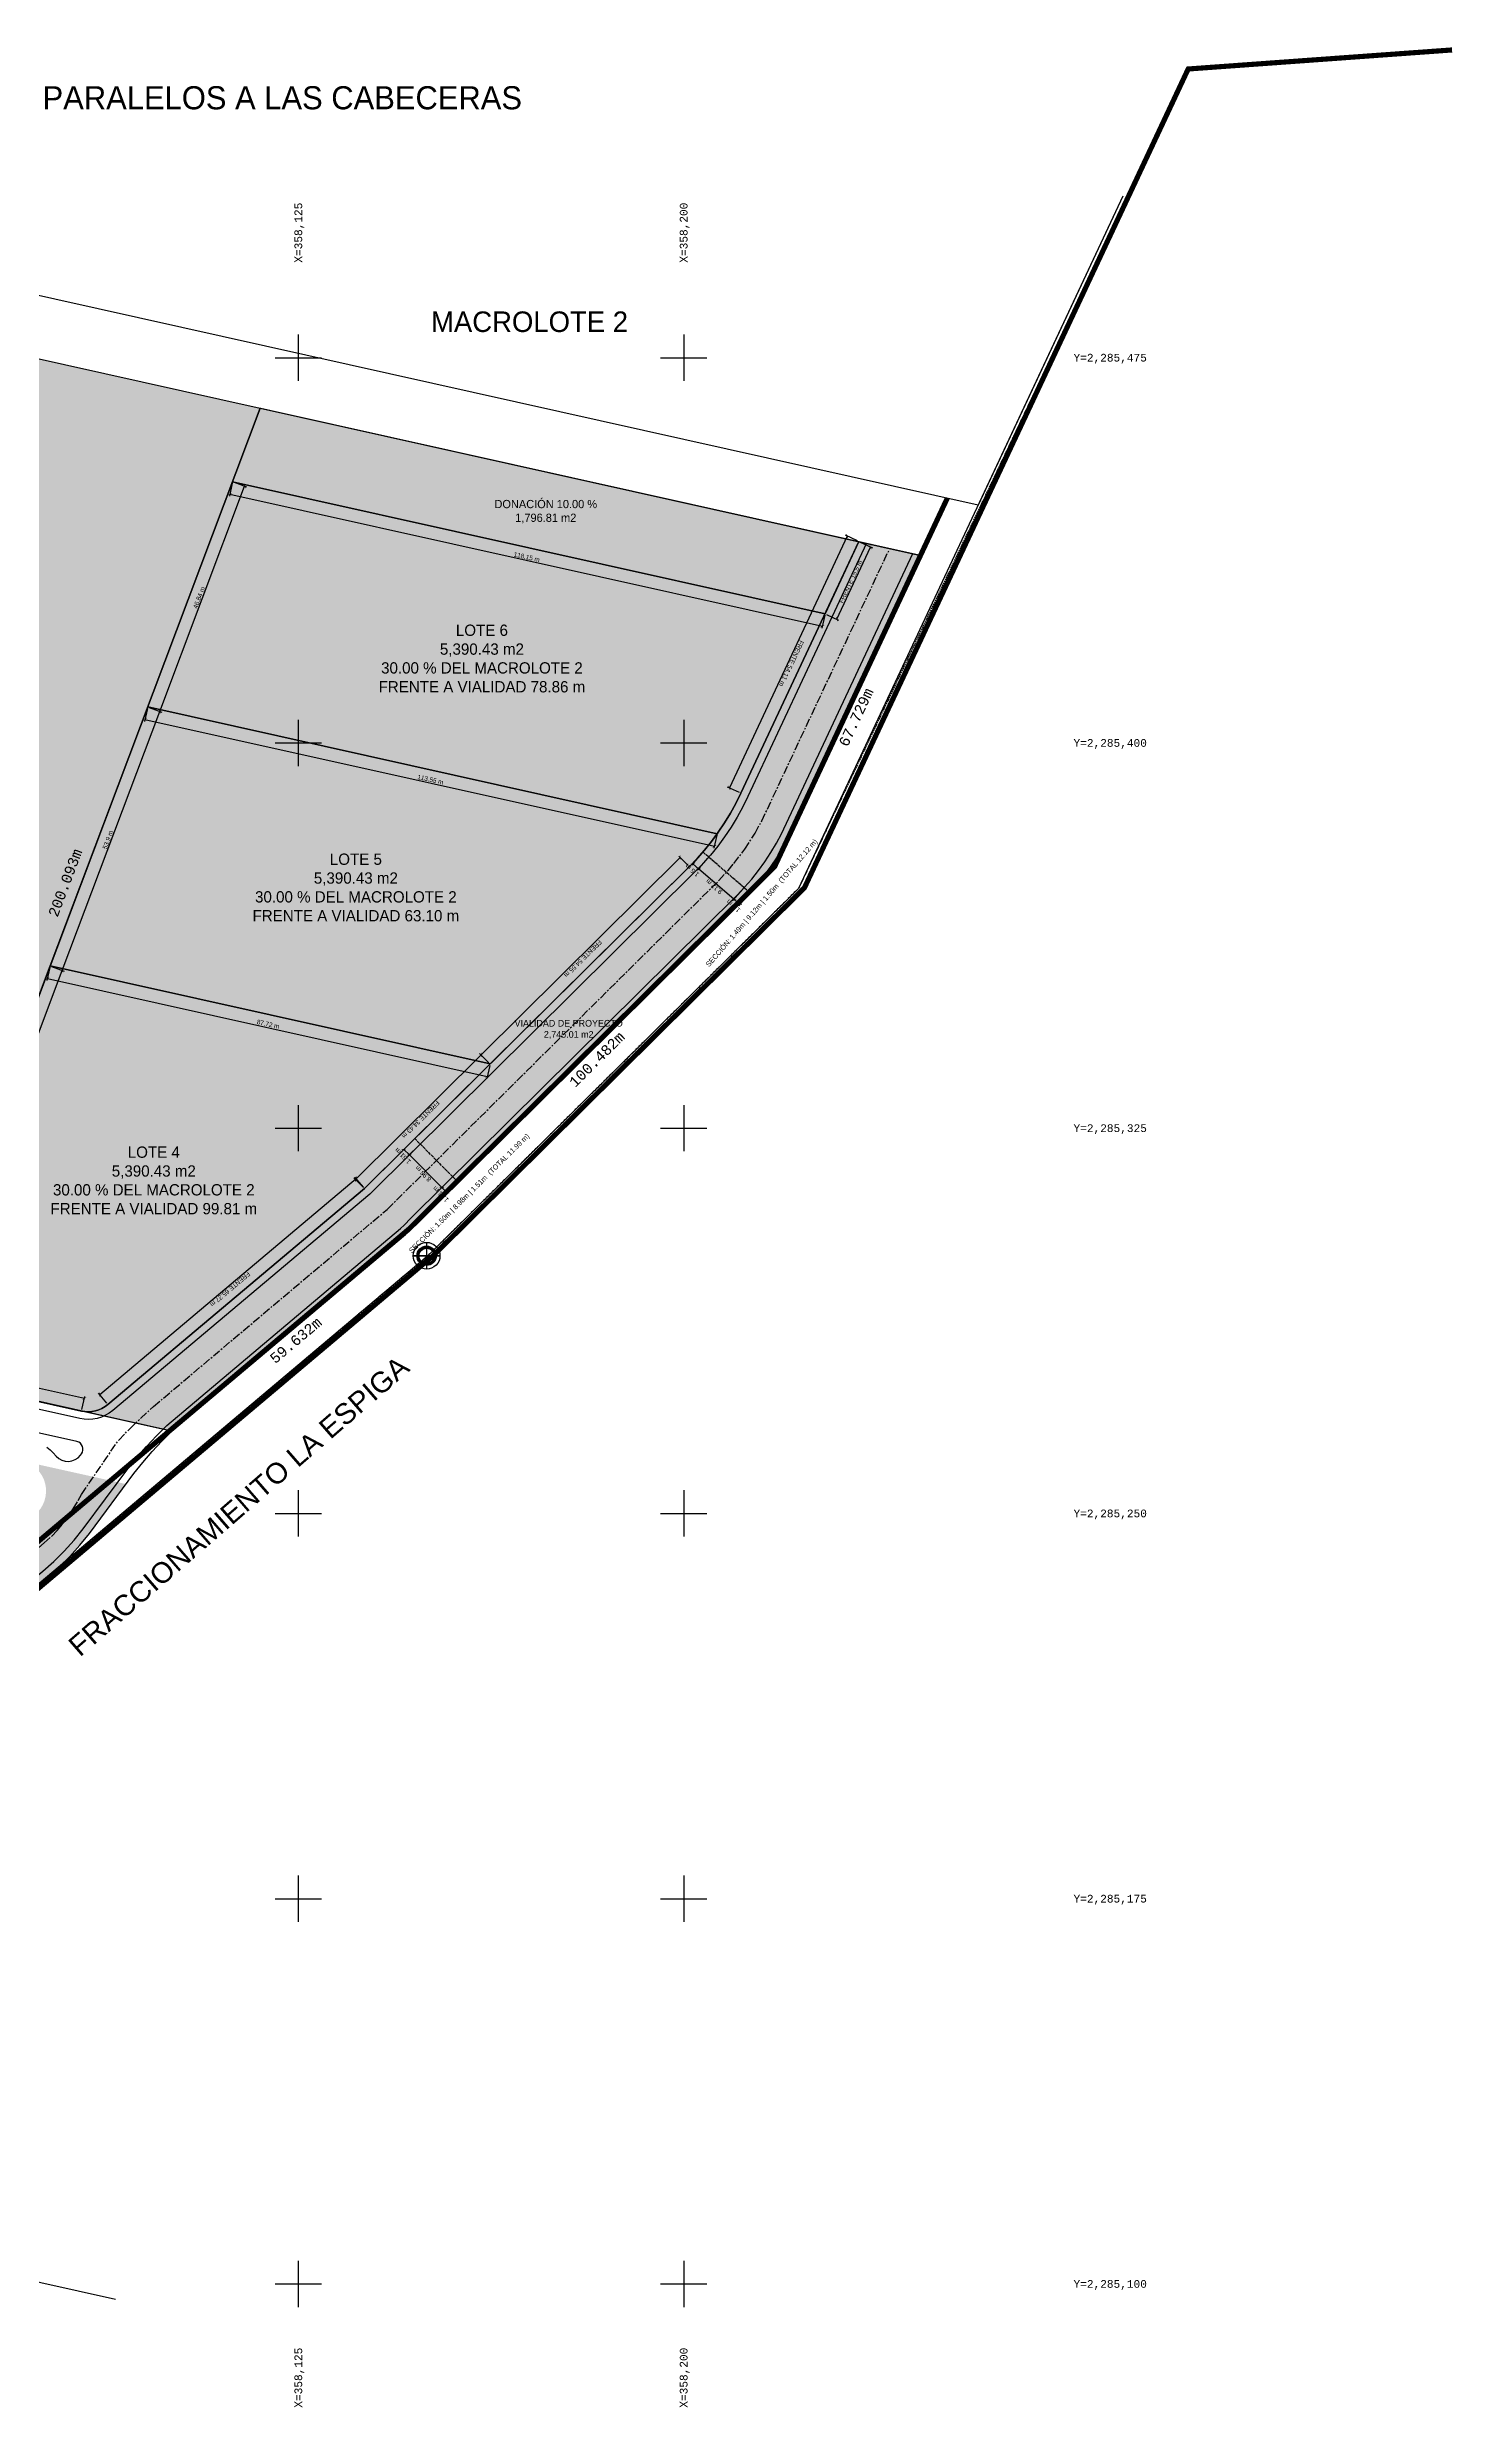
# Model space of a CAD drawing. Header units: metres. Extents: x 357773 to 359650, y 2285074 to 2285535.
# Drawn here: x 358726.2 to 359000, y 2285074.2 to 2285535.4 of the extents above; entities that cross this region are included whole.
import ezdxf
from ezdxf.enums import TextEntityAlignment as Align

# ---------------------------------------------------------------- set-up
doc = ezdxf.new("R2010")
doc.units = ezdxf.units.M
doc.header["$LTSCALE"] = 0.5
for name, pattern in [('CENTER', [5.08, 3.175, -0.635, 0.635, -0.635]), ('CENTRO1', [0.44, 0.2, -0.08, 0.08, -0.08]), ('DASHED', [1.524, 1.27, -0.254]), ('DASHED2', [0.762, 0.635, -0.127])]:
    doc.linetypes.add(name, pattern=pattern)
for name, color, linetype in [('_Ejido Menchaca', 4, 'Continuous'), ('_Traza', 7, 'Continuous'), ('_Traza Urbana', 5, 'Continuous'), ('COTAS', 6, 'Continuous'), ('CVL_RET_TX', 2, 'Continuous'), ('CVL_RETUTM', 8, 'Continuous'), ('DONACION', 3, 'Continuous'), ('Formato Catastro', 7, 'Continuous'), ('LOTES', 2, 'Continuous'), ('MOJONERA', 1, 'Continuous'), ('Polígono', 7, 'Continuous'), ('TEXTOS', 7, 'Continuous'), ('VIAL_ASFALTO', 8, 'Continuous'), ('ZONA PARCELADA', 7, 'Continuous')]:
    doc.layers.add(name, color=color, linetype=linetype)
doc.layers.add('Distancias', color=7, linetype='Continuous', plot=False)
doc.styles.add('ARIAL', font='arial.ttf')
doc.styles.add('MONOTXT4', font='monotxt4.shx')
doc.styles.add('OpenSansCondensed-Light', font='OpenSansCondensed-Light.ttf')
doc.dimstyles.new('COTAS_M', dxfattribs={"dimtxt": 0.9, "dimasz": 0.6, "dimexe": 0.4, "dimexo": 0.3, "dimgap": 0.2, "dimtad": 1, "dimzin": 12, "dimdsep": 46, "dimtxsty": 'OpenSansCondensed-Light', "dimblk": 'ARCHTICK', "dimcen": 2.5, "dimclrd": 256, "dimclre": 256, "dimclrt": 256, "dimazin": 3, "dimtfac": 0.5, "dimtmove": 2, "dimatfit": 3})

# ---------------------------------------------------------------- blocks, each defined once
blk = doc.blocks.new('50')
at = {"layer": 'MOJONERA', "ltscale": 0.05}
h = blk.add_hatch(color=256, dxfattribs=at)
edge = h.paths.add_edge_path()
edge.add_ellipse((137.546, 95.6), major_axis=(0.132, 0.132), ratio=1, start_angle=0, end_angle=360)
edge = h.paths.add_edge_path(flags=16)
edge.add_ellipse((137.546, 95.6), major_axis=(0.102, 0.102), ratio=1, start_angle=0, end_angle=360)
at = {"layer": 'MOJONERA', "const_width": 0.0289}
for points in [[(137.546, 95.343), (137.546, 95.857)], [(137.289, 95.6), (137.804, 95.6)]]:
    blk.add_lwpolyline(points, dxfattribs=at)
at = {"layer": 'MOJONERA', "ltscale": 0.05}
for major_axis, start_param, end_param in [((0.182, 0.182), 5.401458427801168, 11.68464373498075), ((0.132, 0.132), 5.401458427801197, 11.68464373498078), ((0.102, 0.102), 5.401458427801134, 11.68464373498072)]:
    blk.add_ellipse((137.546, 95.6), major_axis=major_axis, ratio=1, start_param=start_param, end_param=end_param, dxfattribs=at)
blk = doc.blocks.new('_ARCHTICK')
at = {"color": 0, "linetype": 'BYBLOCK', "const_width": 0.15}
blk.add_lwpolyline([(-0.5, -0.5), (0.5, 0.5)], dxfattribs=at)
blk = doc.blocks.new('*D47')
for p, q in [((358786.26, 2285315.17), (358736.34, 2285273.12)), ((358787.68, 2285313.49), (358786, 2285315.48)), ((358737.76, 2285271.44), (358736.08, 2285273.43))]:
    blk.add_line(p, q)
at = {"layer": 'Defpoints'}
for p in [(358786.26, 2285315.17), (358787.87, 2285313.26), (358737.95, 2285271.21)]:
    blk.add_point(p, dxfattribs=at)
at = {"layer": 'COTAS', "xscale": 0.6, "yscale": 0.6}
for p, rotation in [((358786.26, 2285315.17), 40.1090357097693), ((358736.34, 2285273.12), -139.8909642902307)]:
    blk.add_blockref('_ARCHTICK', p, dxfattribs=dict(at, rotation=rotation))
at = {"layer": 'COTAS', "insert": (358761.72, 2285293.65), "char_height": 0.9, "attachment_point": 5, "rotation": 220.109, "style": 'OpenSansCondensed-Light'}
blk.add_mtext('FRENTE 65.27 m', dxfattribs=at)
blk = doc.blocks.new('*D48')
for p, q in [((358697.15, 2285278.19), (358697.71, 2285280.73)), ((358733.36, 2285272.38), (358697.62, 2285280.34)), ((358732.89, 2285270.23), (358733.45, 2285272.77))]:
    blk.add_line(p, q)
at = {"layer": 'Defpoints'}
for p in [(358697.08, 2285277.9), (358732.82, 2285269.94), (358733.36, 2285272.38)]:
    blk.add_point(p, dxfattribs=at)
at = {"layer": 'COTAS', "xscale": 0.6, "yscale": 0.6}
for p, rotation in [((358697.62, 2285280.34), 167.444036286294), ((358733.36, 2285272.38), 347.444036286294)]:
    blk.add_blockref('_ARCHTICK', p, dxfattribs=dict(at, rotation=rotation))
at = {"layer": 'COTAS', "insert": (358715.35, 2285275.73), "char_height": 0.9, "attachment_point": 5, "rotation": 167.444, "style": 'OpenSansCondensed-Light'}
blk.add_mtext('36.62 m', dxfattribs=at)
blk = doc.blocks.new('*D49')
for p, q in [((358699.42, 2285277.02), (358729.05, 2285355.7)), ((358726.99, 2285356.48), (358729.42, 2285355.56)), ((358697.36, 2285277.79), (358699.79, 2285276.88))]:
    blk.add_line(p, q)
at = {"layer": 'Defpoints'}
for p in [(358726.71, 2285356.58), (358697.08, 2285277.9), (358699.42, 2285277.02)]:
    blk.add_point(p, dxfattribs=at)
at = {"layer": 'COTAS', "xscale": 0.6, "yscale": 0.6}
for p, rotation in [((358729.05, 2285355.7), 69.36419303695769), ((358699.42, 2285277.02), 249.3641930369577)]:
    blk.add_blockref('_ARCHTICK', p, dxfattribs=dict(at, rotation=rotation))
at = {"layer": 'COTAS', "insert": (358713.63, 2285316.59), "char_height": 0.9, "attachment_point": 5, "rotation": 69.3642, "style": 'OpenSansCondensed-Light'}
blk.add_mtext('84.08 m', dxfattribs=at)
blk = doc.blocks.new('*D50')
for p, q in [((358726.65, 2285356.29), (358726.08, 2285353.75)), ((358726.17, 2285354.14), (358811.78, 2285335.06)), ((358812.26, 2285337.21), (358811.69, 2285334.67))]:
    blk.add_line(p, q)
at = {"layer": 'Defpoints'}
for p in [(358726.71, 2285356.58), (358726.17, 2285354.14), (358812.33, 2285337.5)]:
    blk.add_point(p, dxfattribs=at)
at = {"layer": 'COTAS', "xscale": 0.6, "yscale": 0.6}
for p, rotation in [((358726.17, 2285354.14), 167.43422828448936), ((358811.78, 2285335.06), -12.565771715510639)]:
    blk.add_blockref('_ARCHTICK', p, dxfattribs=dict(at, rotation=rotation))
at = {"layer": 'COTAS', "insert": (358769.12, 2285345.24), "char_height": 0.9, "attachment_point": 5, "rotation": 347.4342, "style": 'OpenSansCondensed-Light'}
blk.add_mtext('87.72 m', dxfattribs=at)
blk = doc.blocks.new('*D51')
for p, q in [((358810.57, 2285339.27), (358786.11, 2285315.04)), ((358812.11, 2285337.71), (358810.28, 2285339.56)), ((358787.66, 2285313.47), (358785.83, 2285315.32))]:
    blk.add_line(p, q)
at = {"layer": 'Defpoints'}
for p in [(358810.57, 2285339.27), (358812.33, 2285337.5), (358787.87, 2285313.26)]:
    blk.add_point(p, dxfattribs=at)
at = {"layer": 'COTAS', "xscale": 0.6, "yscale": 0.6}
for p, rotation in [((358810.57, 2285339.27), 44.74503000060815), ((358786.11, 2285315.04), -135.25496999939185)]:
    blk.add_blockref('_ARCHTICK', p, dxfattribs=dict(at, rotation=rotation))
at = {"layer": 'COTAS', "insert": (358798.8, 2285326.69), "char_height": 0.9, "attachment_point": 5, "rotation": 224.745, "style": 'OpenSansCondensed-Light'}
blk.add_mtext('FRENTE 34.43 m', dxfattribs=at)
blk = doc.blocks.new('*D52')
for p, q in [((358849.31, 2285377.68), (358810.57, 2285339.27)), ((358850.86, 2285376.11), (358849.03, 2285377.96)), ((358812.11, 2285337.71), (358810.28, 2285339.56))]:
    blk.add_line(p, q)
at = {"layer": 'Defpoints'}
for p in [(358849.31, 2285377.68), (358851.07, 2285375.9), (358812.33, 2285337.5)]:
    blk.add_point(p, dxfattribs=at)
at = {"layer": 'COTAS', "xscale": 0.6, "yscale": 0.6}
for p, rotation in [((358849.31, 2285377.68), 44.74503000062737), ((358810.57, 2285339.27), -135.25496999937263)]:
    blk.add_blockref('_ARCHTICK', p, dxfattribs=dict(at, rotation=rotation))
at = {"layer": 'COTAS', "insert": (358830.4, 2285358.01), "char_height": 0.9, "attachment_point": 5, "rotation": 224.745, "style": 'OpenSansCondensed-Light'}
blk.add_mtext('FRENTE 54.55 m', dxfattribs=at)
blk = doc.blocks.new('*D53')
for p, q in [((358745.99, 2285406.92), (358748.42, 2285406)), ((358729.05, 2285355.7), (358748.05, 2285406.14)), ((358726.99, 2285356.48), (358729.42, 2285355.56))]:
    blk.add_line(p, q)
at = {"layer": 'Defpoints'}
for p in [(358745.71, 2285407.02), (358726.71, 2285356.58), (358729.05, 2285355.7)]:
    blk.add_point(p, dxfattribs=at)
at = {"layer": 'COTAS', "xscale": 0.6, "yscale": 0.6}
for p, rotation in [((358748.05, 2285406.14), 69.36419303691648), ((358729.05, 2285355.7), 249.36419303691648)]:
    blk.add_blockref('_ARCHTICK', p, dxfattribs=dict(at, rotation=rotation))
at = {"layer": 'COTAS', "insert": (358737.94, 2285381.15), "char_height": 0.9, "attachment_point": 5, "rotation": 69.3642, "style": 'OpenSansCondensed-Light'}
blk.add_mtext('53.9 m', dxfattribs=at)
blk = doc.blocks.new('*D54')
for p, q in [((358745.64, 2285406.73), (358745.07, 2285404.19)), ((358745.16, 2285404.58), (358855.99, 2285379.88)), ((358856.47, 2285382.03), (358855.9, 2285379.49))]:
    blk.add_line(p, q)
at = {"layer": 'Defpoints'}
for p in [(358745.71, 2285407.02), (358745.16, 2285404.58), (358856.53, 2285382.32)]:
    blk.add_point(p, dxfattribs=at)
at = {"layer": 'COTAS', "xscale": 0.6, "yscale": 0.6}
for p, rotation in [((358745.16, 2285404.58), 167.4342282846154), ((358855.99, 2285379.88), -12.565771715384626)]:
    blk.add_blockref('_ARCHTICK', p, dxfattribs=dict(at, rotation=rotation))
at = {"layer": 'COTAS', "insert": (358800.72, 2285392.86), "char_height": 0.9, "attachment_point": 5, "rotation": 347.4342, "style": 'OpenSansCondensed-Light'}
blk.add_mtext('113.55 m', dxfattribs=at)
blk = doc.blocks.new('*D55')
for p, q in [((358748.05, 2285406.14), (358764.55, 2285449.98)), ((358762.5, 2285450.75), (358764.93, 2285449.84)), ((358745.99, 2285406.92), (358748.42, 2285406))]:
    blk.add_line(p, q)
at = {"layer": 'Defpoints'}
for p in [(358762.21, 2285450.86), (358745.71, 2285407.02), (358748.05, 2285406.14)]:
    blk.add_point(p, dxfattribs=at)
at = {"layer": 'COTAS', "xscale": 0.6, "yscale": 0.6}
for p, rotation in [((358764.55, 2285449.98), 69.36419303699378), ((358748.05, 2285406.14), 249.36419303699378)]:
    blk.add_blockref('_ARCHTICK', p, dxfattribs=dict(at, rotation=rotation))
at = {"layer": 'COTAS', "insert": (358755.69, 2285428.29), "char_height": 0.9, "attachment_point": 5, "rotation": 69.3642, "style": 'OpenSansCondensed-Light'}
blk.add_mtext('46.84 m', dxfattribs=at)
blk = doc.blocks.new('*D56')
for p, q in [((358762.15, 2285450.57), (358761.58, 2285448.03)), ((358761.67, 2285448.42), (358876.99, 2285422.71)), ((358877.47, 2285424.86), (358876.9, 2285422.32))]:
    blk.add_line(p, q)
at = {"layer": 'Defpoints'}
for p in [(358761.67, 2285448.42), (358762.21, 2285450.86), (358877.53, 2285425.15)]:
    blk.add_point(p, dxfattribs=at)
at = {"layer": 'COTAS', "xscale": 0.6, "yscale": 0.6}
for p, rotation in [((358761.67, 2285448.42), 167.4342282845577), ((358876.99, 2285422.71), -12.565771715442322)]:
    blk.add_blockref('_ARCHTICK', p, dxfattribs=dict(at, rotation=rotation))
at = {"layer": 'COTAS', "insert": (358819.47, 2285436.2), "char_height": 0.9, "attachment_point": 5, "rotation": 347.4342, "style": 'OpenSansCondensed-Light'}
blk.add_mtext('118.15 m', dxfattribs=at)
blk = doc.blocks.new('*D57')
for p, q in [((358884.38, 2285439.06), (358886.74, 2285437.96)), ((358879.8, 2285424.09), (358886.37, 2285438.13)), ((358877.81, 2285425.03), (358880.16, 2285423.92))]:
    blk.add_line(p, q)
at = {"layer": 'Defpoints'}
for p in [(358884.11, 2285439.19), (358877.53, 2285425.15), (358879.8, 2285424.09)]:
    blk.add_point(p, dxfattribs=at)
at = {"layer": 'COTAS', "xscale": 0.6, "yscale": 0.6}
for p, rotation in [((358886.37, 2285438.13), 64.89355395375449), ((358879.8, 2285424.09), 244.8935539537545)]:
    blk.add_blockref('_ARCHTICK', p, dxfattribs=dict(at, rotation=rotation))
at = {"layer": 'COTAS', "insert": (358882.5, 2285431.39), "char_height": 0.9, "attachment_point": 5, "rotation": 64.8936, "style": 'OpenSansCondensed-Light'}
blk.add_mtext('FRENTE 15.5 m', dxfattribs=at)
blk = doc.blocks.new('*D58')
for p, q in [((358881.85, 2285440.25), (358858.89, 2285391.25)), ((358883.84, 2285439.32), (358881.48, 2285440.42)), ((358860.88, 2285390.32), (358858.52, 2285391.42))]:
    blk.add_line(p, q)
at = {"layer": 'Defpoints'}
for p in [(358881.85, 2285440.25), (358884.11, 2285439.19), (358861.15, 2285390.19)]:
    blk.add_point(p, dxfattribs=at)
at = {"layer": 'COTAS', "xscale": 0.6, "yscale": 0.6}
for p, rotation in [((358881.85, 2285440.25), 64.89355395416987), ((358858.89, 2285391.25), -115.10644604583013)]:
    blk.add_blockref('_ARCHTICK', p, dxfattribs=dict(at, rotation=rotation))
at = {"layer": 'COTAS', "insert": (358870.95, 2285415.47), "char_height": 0.9, "attachment_point": 5, "rotation": 244.8936, "style": 'OpenSansCondensed-Light'}
blk.add_mtext('FRENTE 54.11 m', dxfattribs=at)
blk = doc.blocks.new('*D65')
for p, q in [((358804.84, 2285315.32), (358802.64, 2285313.14)), ((358805.9, 2285314.26), (358803.7, 2285312.07)), ((358803.99, 2285312.36), (358802.93, 2285313.42))]:
    blk.add_line(p, q)
at = {"layer": 'Defpoints'}
for p in [(358805.06, 2285315.54), (358806.12, 2285314.47), (358803.99, 2285312.36)]:
    blk.add_point(p, dxfattribs=at)
at = {"layer": 'COTAS', "xscale": 0.6, "yscale": 0.6}
for p, rotation in [((358802.93, 2285313.42), 134.7450299981669), ((358803.99, 2285312.36), 314.7450299981669)]:
    blk.add_blockref('_ARCHTICK', p, dxfattribs=dict(at, rotation=rotation))
at = {"layer": 'COTAS', "insert": (358802.71, 2285312.15), "char_height": 0.9, "attachment_point": 5, "rotation": 134.745, "style": 'OpenSansCondensed-Light'}
blk.add_mtext('1.51 m', dxfattribs=at)
blk = doc.blocks.new('*D66')
for p, q in [((358798.53, 2285321.7), (358796.32, 2285319.52)), ((358802.93, 2285313.42), (358796.61, 2285319.8)), ((358804.84, 2285315.32), (358802.64, 2285313.14))]:
    blk.add_line(p, q)
at = {"layer": 'Defpoints'}
for p in [(358798.74, 2285321.91), (358805.06, 2285315.54), (358802.93, 2285313.42)]:
    blk.add_point(p, dxfattribs=at)
at = {"layer": 'COTAS', "xscale": 0.6, "yscale": 0.6}
for p, rotation in [((358796.61, 2285319.8), 134.74503000113876), ((358802.93, 2285313.42), 314.74503000113873)]:
    blk.add_blockref('_ARCHTICK', p, dxfattribs=dict(at, rotation=rotation))
at = {"layer": 'COTAS', "insert": (358799.31, 2285316.15), "char_height": 0.9, "attachment_point": 5, "rotation": 134.745, "style": 'OpenSansCondensed-Light'}
blk.add_mtext('8.98 m', dxfattribs=at)
blk = doc.blocks.new('*D67')
for p, q in [((358797.47, 2285322.77), (358795.26, 2285320.59)), ((358796.61, 2285319.8), (358795.55, 2285320.87)), ((358798.53, 2285321.7), (358796.32, 2285319.52))]:
    blk.add_line(p, q)
at = {"layer": 'Defpoints'}
for p in [(358796.61, 2285319.8), (358797.68, 2285322.98), (358798.74, 2285321.91)]:
    blk.add_point(p, dxfattribs=at)
at = {"layer": 'COTAS', "xscale": 0.6, "yscale": 0.6}
for p, rotation in [((358795.55, 2285320.87), 134.74502999422245), ((358796.61, 2285319.8), 314.7450299942225)]:
    blk.add_blockref('_ARCHTICK', p, dxfattribs=dict(at, rotation=rotation))
at = {"layer": 'COTAS', "insert": (358795.33, 2285319.6), "char_height": 0.9, "attachment_point": 5, "rotation": 134.745, "style": 'OpenSansCondensed-Light'}
blk.add_mtext('1.51 m', dxfattribs=at)
blk = doc.blocks.new('*D68')
for p, q in [((358861.56, 2285371.58), (358859.53, 2285369.24)), ((358860.93, 2285368.56), (358859.8, 2285369.54)), ((358862.69, 2285370.6), (358860.66, 2285368.26))]:
    blk.add_line(p, q)
at = {"layer": 'Defpoints'}
for p in [(358861.76, 2285371.81), (358862.89, 2285370.83), (358860.93, 2285368.56)]:
    blk.add_point(p, dxfattribs=at)
at = {"layer": 'COTAS', "xscale": 0.6, "yscale": 0.6}
for p, rotation in [((358859.8, 2285369.54), 139.1097886686263), ((358860.93, 2285368.56), 319.10978866862627)]:
    blk.add_blockref('_ARCHTICK', p, dxfattribs=dict(at, rotation=rotation))
at = {"layer": 'COTAS', "insert": (358859.67, 2285368.25), "char_height": 0.9, "attachment_point": 5, "rotation": 139.1098, "style": 'OpenSansCondensed-Light'}
blk.add_mtext('1.5 m', dxfattribs=at)
blk = doc.blocks.new('*D69')
for p, q in [((358854.67, 2285377.55), (358852.64, 2285375.21)), ((358859.8, 2285369.54), (358852.9, 2285375.51)), ((358861.56, 2285371.58), (358859.53, 2285369.24))]:
    blk.add_line(p, q)
at = {"layer": 'Defpoints'}
for p in [(358854.86, 2285377.78), (358859.8, 2285369.54), (358861.76, 2285371.81)]:
    blk.add_point(p, dxfattribs=at)
at = {"layer": 'COTAS', "xscale": 0.6, "yscale": 0.6}
for p, rotation in [((358852.9, 2285375.51), 139.10978867285613), ((358859.8, 2285369.54), 319.1097886728561)]:
    blk.add_blockref('_ARCHTICK', p, dxfattribs=dict(at, rotation=rotation))
at = {"layer": 'COTAS', "insert": (358855.92, 2285372.03), "char_height": 0.9, "attachment_point": 5, "rotation": 139.1098, "style": 'OpenSansCondensed-Light'}
blk.add_mtext('9.12 m', dxfattribs=at)
blk = doc.blocks.new('*D70')
for p, q in [((358853.53, 2285378.53), (358851.51, 2285376.19)), ((358852.9, 2285375.51), (358851.77, 2285376.49)), ((358854.67, 2285377.55), (358852.64, 2285375.21))]:
    blk.add_line(p, q)
at = {"layer": 'Defpoints'}
for p in [(358853.73, 2285378.76), (358852.9, 2285375.51), (358854.86, 2285377.78)]:
    blk.add_point(p, dxfattribs=at)
at = {"layer": 'COTAS', "xscale": 0.6, "yscale": 0.6}
for p, rotation in [((358851.77, 2285376.49), 139.10978867755304), ((358852.9, 2285375.51), 319.10978867755307)]:
    blk.add_blockref('_ARCHTICK', p, dxfattribs=dict(at, rotation=rotation))
at = {"layer": 'COTAS', "insert": (358851.65, 2285375.21), "char_height": 0.9, "attachment_point": 5, "rotation": 139.1098, "style": 'OpenSansCondensed-Light'}
blk.add_mtext('1.5 m', dxfattribs=at)

msp = doc.modelspace()

# ---------------------------------------------------------------- hatches: boundary and pattern name
h = msp.add_hatch(color=61)
h.dxf.hatch_style = 1
h.paths.add_polyline_path([(358669.021, 2285487.145), (358597.331, 2285300.145), (358697.082, 2285277.904), (358767.599, 2285465.16)])
h.paths.add_polyline_path([(358492.527, 2285310.852), (358422.598, 2285123.07), (358520.17, 2285100.389), (358591.727, 2285289.095)])
at = {"layer": 'DONACION', "transparency": 33554546}
msp.add_hatch(color=3, dxfattribs=at).paths.add_polyline_path([(358877.533, 2285425.155), (358762.214, 2285450.859), (358767.6, 2285465.16), (358884.11, 2285439.19)])
at = {"layer": 'LOTES', "transparency": 33554534}
for points in [[(358859.11, 2285386.3), (358857.97, 2285384.42), (358856.74, 2285382.6), (358856.533, 2285382.318), (358745.706, 2285407.021), (358762.214, 2285450.859), (358877.533, 2285425.155), (358884.11, 2285439.19), (358861.15, 2285390.19), (358860.17, 2285388.22)], [(358855.44, 2285380.83), (358854.06, 2285379.13), (358852.6, 2285377.48), (358851.07, 2285375.9), (358812.326, 2285337.499), (358726.711, 2285356.583), (358745.706, 2285407.021), (358856.533, 2285382.318)], [(358787.87, 2285313.26), (358737.95, 2285271.21), (358737.39, 2285270.79), (358736.79, 2285270.45), (358736.16, 2285270.17), (358735.51, 2285269.97), (358734.84, 2285269.85), (358734.15, 2285269.8), (358733.46, 2285269.83), (358732.82, 2285269.94), (358697.08, 2285277.9), (358726.711, 2285356.583), (358812.326, 2285337.499)]]:
    msp.add_hatch(color=2, dxfattribs=at).paths.add_polyline_path(points)
at = {"layer": 'VIAL_ASFALTO', "transparency": 33554508}
for points in [[(358732.82, 2285269.94), (358733.46, 2285269.83), (358734.15, 2285269.8), (358734.84, 2285269.85), (358735.51, 2285269.97), (358736.16, 2285270.17), (358736.79, 2285270.45), (358737.39, 2285270.79), (358737.95, 2285271.21), (358787.87, 2285313.26), (358851.07, 2285375.9), (358852.6, 2285377.48), (358854.06, 2285379.13), (358855.44, 2285380.83), (358856.74, 2285382.6), (358857.97, 2285384.42), (358859.11, 2285386.3), (358860.17, 2285388.22), (358861.15, 2285390.19), (358884.11, 2285439.19), (358896.11, 2285436.51), (358867.37, 2285375.19), (358796, 2285304.45), (358750.41, 2285266.01)], [(358562.1, 2285117.35), (358562.81, 2285117.23), (358563.49, 2285117.2), (358564.18, 2285117.25), (358564.84, 2285117.37), (358565.5, 2285117.57), (358566.12, 2285117.84), (358566.72, 2285118.19), (358567.27, 2285118.6), (358723.76, 2285249.77), (358724.37, 2285250.36), (358724.89, 2285251.02), (358725.3, 2285251.74), (358725.61, 2285252.5), (358725.81, 2285253.3), (358725.9, 2285254.12), (358725.88, 2285254.96), (358725.74, 2285255.79), (358725.48, 2285256.6), (358725.12, 2285257.35), (358724.66, 2285258.04), (358724.11, 2285258.66), (358723.48, 2285259.19), (358722.79, 2285259.64), (358722.03, 2285259.99), (358721.21, 2285260.23), (358659.47, 2285273.99), (358741.49, 2285255.71), (358734.35, 2285246.08), (358732.49, 2285243.81), (358730.52, 2285241.64), (358728.43, 2285239.58), (358726.24, 2285237.63), (358652.97, 2285176.02), (358579.38, 2285113.52)]]:
    msp.add_hatch(color=8, dxfattribs=at).paths.add_polyline_path(points)

# ---------------------------------------------------------------- linework, layer by layer
at = {"layer": '_Ejido Menchaca', "linetype": 'DASHED2'}
msp.add_lwpolyline([(358934.35, 2285502.089), (358872.355, 2285371.673), (358800.058, 2285300.017), (358533.202, 2285074.491)], dxfattribs=at)
at = {"layer": '_Traza'}
for q in [(358697.082, 2285277.904), (358891.111, 2285437.629)]:
    msp.add_line((358767.599, 2285465.16), q, dxfattribs=at)
at = {"layer": '_Traza Urbana', "const_width": 1}
msp.add_lwpolyline([(358999.543, 2285534.91), (358948.189, 2285531.203), (358873.503, 2285371.798), (358801.241, 2285300.177), (358579.733, 2285113.441)], dxfattribs=at)
at = {"layer": '_Traza Urbana', "color": 3, "linetype": 'CENTRO1', "const_width": 1}
msp.add_lwpolyline([(358901.312, 2285447.65), (358867.692, 2285375.894), (358796.514, 2285305.347), (358547.468, 2285095.396)], dxfattribs=at)
at = {"layer": 'CVL_RETUTM', "color": 8, "linetype": 'Continuous'}
for p, q in [((358775, 2285479.5), (358775, 2285470.5)), ((358850, 2285479.5), (358850, 2285470.5)), ((358770.5, 2285475), (358779.5, 2285475)), ((358845.5, 2285475), (358854.5, 2285475)), ((358775, 2285404.5), (358775, 2285395.5)), ((358850, 2285404.5), (358850, 2285395.5)), ((358770.5, 2285400), (358779.5, 2285400)), ((358845.5, 2285400), (358854.5, 2285400)), ((358775, 2285329.5), (358775, 2285320.5)), ((358850, 2285329.5), (358850, 2285320.5)), ((358770.5, 2285325), (358779.5, 2285325)), ((358845.5, 2285325), (358854.5, 2285325)), ((358775, 2285254.5), (358775, 2285245.5)), ((358850, 2285254.5), (358850, 2285245.5)), ((358770.5, 2285250), (358779.5, 2285250)), ((358845.5, 2285250), (358854.5, 2285250)), ((358775, 2285179.5), (358775, 2285170.5)), ((358850, 2285179.5), (358850, 2285170.5)), ((358770.5, 2285175), (358779.5, 2285175)), ((358845.5, 2285175), (358854.5, 2285175)), ((358775, 2285104.5), (358775, 2285095.5)), ((358850, 2285104.5), (358850, 2285095.5)), ((358770.5, 2285100), (358779.5, 2285100)), ((358845.5, 2285100), (358854.5, 2285100))]:
    msp.add_line(p, q, dxfattribs=at)
at = {"layer": 'DONACION'}
msp.add_lwpolyline([(358877.533, 2285425.155), (358762.214, 2285450.859), (358767.6, 2285465.16), (358884.11, 2285439.19)], close=True, dxfattribs=at)
at = {"layer": 'LOTES'}
for points in [[(358859.11, 2285386.3), (358857.97, 2285384.42), (358856.74, 2285382.6), (358856.533, 2285382.318), (358745.706, 2285407.021), (358762.214, 2285450.859), (358877.533, 2285425.155), (358884.11, 2285439.19), (358861.15, 2285390.19), (358860.17, 2285388.22)], [(358855.44, 2285380.83), (358854.06, 2285379.13), (358852.6, 2285377.48), (358851.07, 2285375.9), (358812.326, 2285337.499), (358726.711, 2285356.583), (358745.706, 2285407.021), (358856.533, 2285382.318)], [(358787.87, 2285313.26), (358737.95, 2285271.21), (358737.39, 2285270.79), (358736.79, 2285270.45), (358736.16, 2285270.17), (358735.51, 2285269.97), (358734.84, 2285269.85), (358734.15, 2285269.8), (358733.46, 2285269.83), (358732.82, 2285269.94), (358697.08, 2285277.9), (358726.711, 2285356.583), (358812.326, 2285337.499)]]:
    msp.add_lwpolyline(points, close=True, dxfattribs=at)
at = {"layer": 'Polígono'}
for p, q in [((358697.082, 2285277.904, 2000), (358767.599, 2285465.16, 2000)), ((358767.599, 2285465.16, 2000), (358896.11, 2285436.515, 2000)), ((358896.11, 2285436.515, 2000), (358867.371, 2285375.185, 2000)), ((358867.371, 2285375.185, 2000), (358796.004, 2285304.451, 2000)), ((358796.004, 2285304.451, 2000), (358750.413, 2285266.013, 2000)), ((358750.413, 2285266.013, 2000), (358697.082, 2285277.904, 2000))]:
    msp.add_line(p, q, dxfattribs=at)
at = {"layer": 'Polígono', "const_width": 0.2, "elevation": 2000}
msp.add_lwpolyline([(358767.599, 2285465.16), (358896.11, 2285436.515), (358867.371, 2285375.185), (358796.004, 2285304.451), (358750.413, 2285266.013), (358697.082, 2285277.904)], close=True, dxfattribs=at)
msp.add_lwpolyline([(358896.11, 2285436.515), (358867.371, 2285375.185), (358796.004, 2285304.451), (358750.413, 2285266.013), (358697.082, 2285277.904), (358767.599, 2285465.16), (358894.61, 2285436.849)], dxfattribs=at)
at = {"layer": 'VIAL_ASFALTO', "linetype": 'DASHED'}
for p, q in [((358862.891, 2285370.827), (358853.731, 2285378.759)), ((358806.117, 2285314.467), (358797.678, 2285322.981))]:
    msp.add_line(p, q, dxfattribs=at)
at = {"layer": 'VIAL_ASFALTO'}
for points in [[(358885.61, 2285438.86), (358862.51, 2285389.56), (358861.5, 2285387.53), (358860.41, 2285385.54), (358859.23, 2285383.61), (358857.97, 2285381.74), (358856.63, 2285379.92), (358855.2, 2285378.16), (358853.7, 2285376.46), (358852.13, 2285374.83), (358788.89, 2285312.15), (358738.91, 2285270.06), (358738.21, 2285269.54), (358737.47, 2285269.11), (358736.68, 2285268.77), (358735.87, 2285268.51), (358735.03, 2285268.36), (358734.17, 2285268.3), (358733.31, 2285268.34), (358732.45, 2285268.48), (358595.2, 2285299.08), (358595.69, 2285300.51)], [(358595.69, 2285300.51), (358732.78, 2285269.94), (358733.46, 2285269.83), (358734.15, 2285269.8), (358734.84, 2285269.85), (358735.51, 2285269.97), (358736.16, 2285270.17), (358736.79, 2285270.45), (358737.39, 2285270.79), (358737.95, 2285271.21), (358787.87, 2285313.26), (358851.07, 2285375.9), (358852.6, 2285377.48), (358854.06, 2285379.13), (358855.44, 2285380.83), (358856.74, 2285382.6), (358857.97, 2285384.42), (358859.11, 2285386.3), (358860.17, 2285388.22), (358861.15, 2285390.19), (358884.11, 2285439.19)], [(358578.41, 2285114.66), (358652, 2285177.16), (358725.27, 2285238.78), (358727.41, 2285240.67), (358729.43, 2285242.67), (358731.35, 2285244.78), (358733.15, 2285246.99), (358741.82, 2285258.68), (358743.6, 2285260.9), (358745.46, 2285263.05), (358747.39, 2285265.12), (358749.41, 2285267.13), (358794.86, 2285305.44), (358795.57, 2285306.09), (358796.92, 2285307.47), (358860.4, 2285370.39), (358861.87, 2285371.92), (358863.26, 2285373.51), (358864.57, 2285375.17), (358865.81, 2285376.88), (358866.97, 2285378.64), (358868.05, 2285380.46), (358869.04, 2285382.32), (358894.61, 2285436.85)], [(358652.97, 2285176.02), (358726.24, 2285237.63), (358728.43, 2285239.58), (358730.52, 2285241.64), (358732.49, 2285243.81), (358734.35, 2285246.08), (358743.02, 2285257.78), (358744.75, 2285259.94), (358746.56, 2285262.03), (358748.45, 2285264.06), (358750.41, 2285266.01), (358795.85, 2285304.31), (358796.6, 2285304.99), (358797.31, 2285305.7), (358798.01, 2285306.43), (358861.46, 2285369.33), (358862.97, 2285370.91), (358864.41, 2285372.55), (358865.76, 2285374.26), (358867.04, 2285376.02), (358868.24, 2285377.84), (358869.35, 2285379.71), (358870.38, 2285381.64), (358896.11, 2285436.51)], [(358732.8, 2285261.63), (358732.99, 2285261.95), (358733.08, 2285262.31), (358733.09, 2285262.68), (358733, 2285263.05), (358732.83, 2285263.38), (358732.58, 2285263.65), (358732.28, 2285263.86), (358731.92, 2285263.99), (358593.72, 2285294.8)], [(358726.03, 2285262.9), (358726.7, 2285262.38), (358727.32, 2285261.81), (358727.9, 2285261.18), (358728.39, 2285260.72), (358728.97, 2285260.39), (358729.61, 2285260.19), (358730.28, 2285260.13), (358730.95, 2285260.23), (358731.58, 2285260.47), (358732.13, 2285260.85), (358732.59, 2285261.34), (358732.8, 2285261.63)], [(358608.95, 2285126.07), (358667.29, 2285113.15), (358739.39, 2285097.02)]]:
    msp.add_lwpolyline(points, dxfattribs=at)
at = {"layer": 'VIAL_ASFALTO', "color": 1, "linetype": 'CENTER'}
msp.add_lwpolyline([(358575.63, 2285117.99), (358649, 2285179.9), (358722.53, 2285241.63), (358725.54, 2285244.25), (358727.02, 2285245.59), (358728.07, 2285246.69), (358729.3, 2285248.16), (358731.17, 2285250.89), (358732.16, 2285252.5), (358732.8, 2285253.71), (358740.04, 2285264.28), (358742.44, 2285266.76), (358746.82, 2285270.83), (358792.31, 2285309.2), (358856.82, 2285373.19), (358858.64, 2285375.16), (358859.79, 2285376.53), (358861.88, 2285379.29), (358863.89, 2285382.44), (358865.21, 2285384.83), (358890.04, 2285437.71)], dxfattribs=at)
at = {"layer": 'ZONA PARCELADA', "color": 141}
msp.add_polyline3d([(358935.495, 2285506.435, 0), (358872.355, 2285371.673, 2000), (358800.058, 2285300.017, 2000), (358532.154, 2285074.169, 2000)], dxfattribs=at)
at = {"layer": 'ZONA PARCELADA', "color": 0}
msp.add_polyline3d([(358582.476, 2285506.435, 2000), (358668.973, 2285487.155, 2000), (358767.599, 2285465.16, 2000), (358896.11, 2285436.515, 2000), (358867.371, 2285375.185, 2000), (358796.004, 2285304.451, 2000), (358796.004, 2285304.451, 2000)], dxfattribs=at)
at = {"layer": 'ZONA PARCELADA', "color": 51}
msp.add_polyline3d([(358935.495, 2285506.435, 2000), (358907.325, 2285446.31, 2000), (358637.664, 2285506.435, 2000)], dxfattribs=at)

# ---------------------------------------------------------------- block references
at = {"layer": 'MOJONERA', "xscale": 10.12206374730272, "yscale": 10.12206374730272, "zscale": 10.12206374730272}
msp.add_blockref('50', (357407.718, 2284332.486), dxfattribs=at)

# ---------------------------------------------------------------- texts
at = {"layer": 'CVL_RET_TX', "color": 0, "style": 'MONOTXT4'}
for s, p in [('X=358,125', (358775, 2285505.18)), ('X=358,200', (358850, 2285505.18)), ('X=358,125', (358775, 2285087.589)), ('X=358,200', (358850, 2285087.589))]:
    msp.add_text(s, height=1.5, rotation=90, dxfattribs=at).set_placement(p, align=Align.MIDDLE_RIGHT)
for s, p in [('Y=2,285,475', (358940.155, 2285475)), ('Y=2,285,400', (358940.155, 2285400)), ('Y=2,285,325', (358940.155, 2285325)), ('Y=2,285,250', (358940.155, 2285250)), ('Y=2,285,175', (358940.155, 2285175)), ('Y=2,285,100', (358940.155, 2285100))]:
    msp.add_text(s, height=1.5, dxfattribs=at).set_placement(p, align=Align.MIDDLE_RIGHT)
at = {"layer": 'Distancias', "style": 'MONOTXT4'}
for s, rotation, p in [('67.729m', 64.89235, (358883.552, 2285405.001)), ('200.093m', 69.36452, (358729.628, 2285372.766)), ('100.482m', 44.74465, (358833.096, 2285338.398)), ('59.632m', 40.13407, (358774.497, 2285283.703))]:
    msp.add_text(s, height=2, rotation=rotation, dxfattribs=at).set_placement(p, align=Align.MIDDLE)
at = {"layer": 'Formato Catastro', "ltscale": 3, "insert": (358763.417, 2285251.427), "char_height": 4, "width": 289.34328, "attachment_point": 5, "rotation": 40.98702, "style": 'ARIAL'}
msp.add_mtext('\\A1;FRACCIONAMIENTO LA ESPIGA', dxfattribs=at)
at = {"layer": 'TEXTOS'}
msp.add_text('PROPUESTA 2 - DONACIÓN EN EL EXTREMO NORTE, CORTES PARALELOS A LAS CABECERAS', height=4.5, dxfattribs=at).set_placement((358542, 2285522), align=Align.BOTTOM_LEFT)
at = {"layer": 'TEXTOS', "color": 4}
msp.add_text('MACROLOTE 2', height=4, dxfattribs=at).set_placement((358820, 2285482), align=Align.MIDDLE_CENTER)
at = {"layer": 'TEXTOS'}
for s, rotation, p in [('SECCIÓN: 1.49m | 9.12m | 1.50m  (TOTAL 12.12 m)', 49.10979, (358865.159, 2285368.863)), ('SECCIÓN: 1.50m | 8.98m | 1.51m  (TOTAL 11.99 m)', 44.74503, (358808.229, 2285312.336))]:
    msp.add_text(s, height=1, rotation=rotation, dxfattribs=at).set_placement(p, align=Align.MIDDLE_CENTER)
at = {"layer": 'TEXTOS', "attachment_point": 5}
for s, insert, char_height in [('DONACIÓN 10.00 %\\P1,796.81 m2', (358823.162, 2285445.025), 1.6), ('LOTE 6\\P5,390.43 m2\\P30.00 % DEL MACROLOTE 2\\PFRENTE A VIALIDAD 78.86 m', (358810.734, 2285416.423), 2.2), ('LOTE 5\\P5,390.43 m2\\P30.00 % DEL MACROLOTE 2\\PFRENTE A VIALIDAD 63.10 m', (358786.202, 2285371.851), 2.2), ('VIALIDAD DE PROYECTO\\P2,745.01 m2', (358827.621, 2285344.225), 1.3), ('LOTE 4\\P5,390.43 m2\\P30.00 % DEL MACROLOTE 2\\PFRENTE A VIALIDAD 99.81 m', (358746.874, 2285314.819), 2.2)]:
    msp.add_mtext(s, dxfattribs=dict(at, insert=insert, char_height=char_height))

# ---------------------------------------------------------------- dimensions: what is measured, and where the dimension line sits
at = {"layer": 'COTAS'}
for base, p1, p2, angle, picture, middle in [((358748.045, 2285406.14), (358745.706, 2285407.021), (358762.214, 2285450.859), 69.36419, '*D55', (358755.691, 2285428.288)), ((358761.671, 2285448.419), (358762.214, 2285450.859), (358877.533, 2285425.155), 347.43423, '*D56', (358819.471, 2285436.201)), ((358729.051, 2285355.701), (358726.711, 2285356.583), (358745.706, 2285407.021), 69.36419, '*D53', (358737.94, 2285381.15)), ((358745.162, 2285404.581), (358745.706, 2285407.021), (358856.533, 2285382.318), 347.43423, '*D54', (358800.717, 2285392.864)), ((358852.899, 2285375.511), (358854.863, 2285377.779), (358853.731, 2285378.759), 139.10979, '*D70', (358851.646, 2285375.207)), ((358859.797, 2285369.538), (358861.76, 2285371.806), (358854.863, 2285377.779), 139.10979, '*D69', (358855.922, 2285372.033)), ((358860.927, 2285368.559), (358862.891, 2285370.827), (358861.76, 2285371.806), 139.10979, '*D68', (358859.674, 2285368.255)), ((358699.42, 2285277.019), (358697.08, 2285277.9), (358726.711, 2285356.583), 69.36419, '*D49', (358713.627, 2285316.589)), ((358726.167, 2285354.142), (358726.711, 2285356.583), (358812.326, 2285337.499), 347.43423, '*D50', (358769.116, 2285345.235)), ((358796.608, 2285319.8), (358798.739, 2285321.912), (358797.678, 2285322.981), 134.74503, '*D67', (358795.332, 2285319.596)), ((358802.927, 2285313.424), (358805.058, 2285315.536), (358798.739, 2285321.912), 134.74503, '*D66', (358799.306, 2285316.154)), ((358803.9866021, 2285312.3551483), (358806.1173415, 2285314.4670077), (358805.057892, 2285315.5359286), 134.74503, '*D65', (358802.7111186, 2285312.150458)), ((358733.363, 2285272.38), (358732.82, 2285269.94), (358697.08, 2285277.9), 167.44404, '*D48', (358715.352, 2285275.726))]:
    dim = msp.add_linear_dim(base=base, p1=p1, p2=p2, angle=angle, dimstyle='COTAS_M', dxfattribs=at)
    dim.commit()
    dim.dimension.update_dxf_attribs({"geometry": picture, "text_midpoint": middle})
for base, p1, p2, angle, picture, middle in [((358881.846, 2285440.251), (358884.11, 2285439.19), (358861.15, 2285390.19), 244.89355, '*D58', (358870.955, 2285415.475)), ((358879.797, 2285424.094), (358877.533, 2285425.155), (358884.11, 2285439.19), 64.89355, '*D57', (358882.497, 2285431.387)), ((358849.31, 2285377.676), (358851.07, 2285375.9), (358812.326, 2285337.499), 224.74503, '*D52', (358830.396, 2285358.013)), ((358810.566, 2285339.275), (358812.326, 2285337.499), (358787.87, 2285313.26), 224.74503, '*D51', (358798.796, 2285326.693)), ((358786.259, 2285315.172), (358787.87, 2285313.26), (358737.95, 2285271.21), 220.10904, '*D47', (358761.718, 2285293.65))]:
    dim = msp.add_linear_dim(base=base, p1=p1, p2=p2, angle=angle, text='FRENTE <>', dimstyle='COTAS_M', dxfattribs=at)
    dim.commit()
    dim.dimension.update_dxf_attribs({"geometry": picture, "text_midpoint": middle})

doc.saveas('drawing.dxf')
